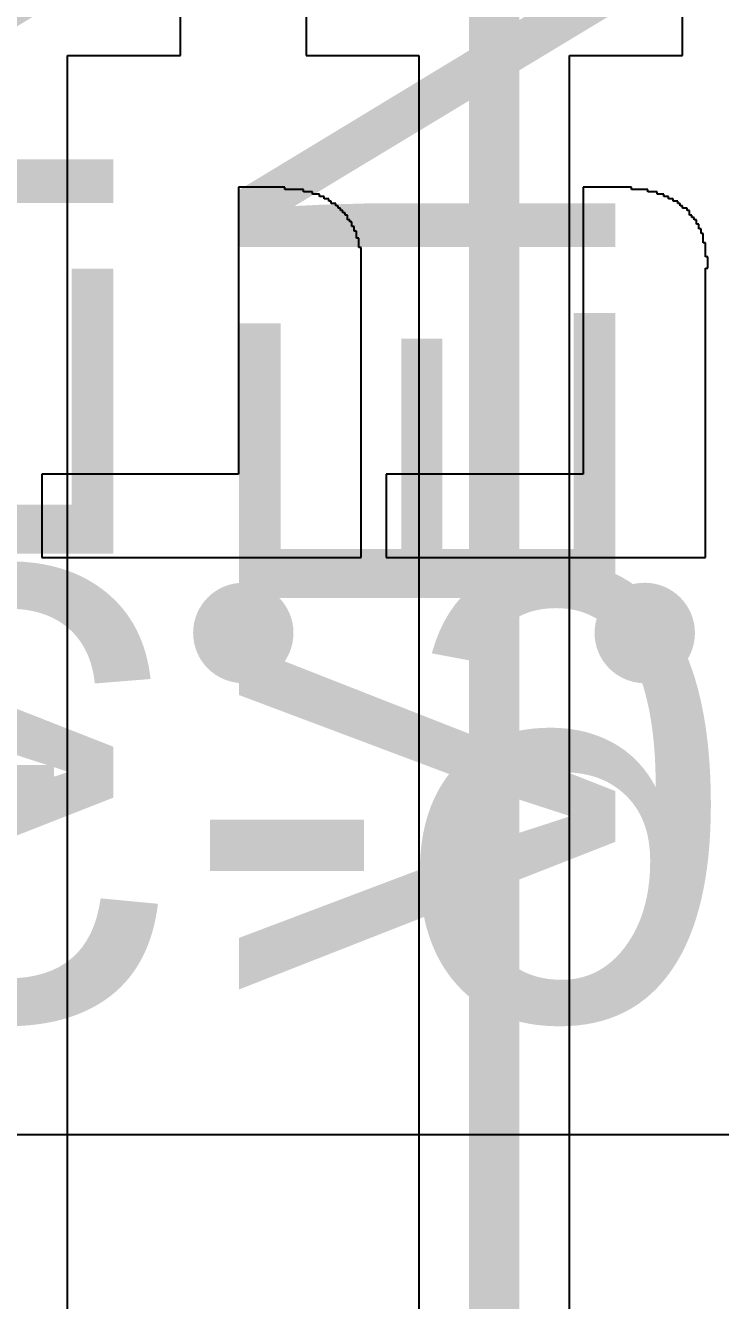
# Model space of a CAD drawing. Header units: millimetres. Extents: x -0.01 to 2.64, y -2.47 to 1.86.
# Drawn here: x 0.6566 to 0.7951, y 1.367 to 1.621 of the extents above; entities that cross this region are included whole.
import ezdxf

# ---------------------------------------------------------------- set-up
doc = ezdxf.new("R2010")
doc.units = ezdxf.units.MM
doc.header["$MEASUREMENT"] = 0
for name, color, linetype in [('BottomLayer', 5, 'Continuous'), ('BottomOverlay', 54, 'Continuous'), ('BottomSolder', 6, 'Continuous'), ('MidLayer1', 16, 'Continuous'), ('MidLayer2', 76, 'Continuous'), ('TopLayer', 1, 'Continuous'), ('TopOverlay', 2, 'Continuous'), ('ViaHoleLayer', 16, 'Continuous')]:
    doc.layers.add(name, color=color, linetype=linetype)
doc.styles.add('Arial', font='', dxfattribs={"height": 0.2})
doc.styles.get('Arial').set_extended_font_data('Arial')

# ---------------------------------------------------------------- blocks, each defined once
blk = doc.blocks.new('GRF_2021_F____B_14')
at = {"layer": 'BottomOverlay'}
for p, q in [((0.4715, 0), (0.40787, 0)), ((0.40787, 0), (0.40787, -0.00046)), ((0.40787, -0.00046), (0.40787, -0.00092)), ((0.40787, -0.00092), (0.40787, -0.00138)), ((0.40787, -0.00138), (0.40787, -0.00184)), ((0.40787, -0.00184), (0.40787, -0.00231)), ((0.40787, -0.00231), (0.40787, -0.00277)), ((0.4715, -0.00046), (0.4715, 0)), ((0.4715, -0.00092), (0.4715, -0.00046)), ((0.4715, -0.00138), (0.4715, -0.00092)), ((0.4715, -0.00184), (0.4715, -0.00138)), ((0.4715, -0.00231), (0.4715, -0.00184)), ((0.4715, -0.00277), (0.4715, -0.00231)), ((0.54013, 0), (0.4765, 0)), ((0.4765, 0), (0.4765, -0.00046)), ((0.4765, -0.00046), (0.4765, -0.00092)), ((0.4765, -0.00092), (0.4765, -0.00138)), ((0.4765, -0.00138), (0.4765, -0.00184)), ((0.4765, -0.00184), (0.4765, -0.00231)), ((0.4765, -0.00231), (0.4765, -0.00277)), ((0.54013, -0.00046), (0.54013, 0)), ((0.54013, -0.00092), (0.54013, -0.00046)), ((0.54013, -0.00138), (0.54013, -0.00092)), ((0.54013, -0.00184), (0.54013, -0.00138)), ((0.54013, -0.00231), (0.54013, -0.00184)), ((0.54013, -0.00277), (0.54013, -0.00231)), ((0.40787, -0.00277), (0.40787, -0.00323)), ((0.40787, -0.00323), (0.40787, -0.00369)), ((0.40787, -0.00369), (0.40787, -0.00415)), ((0.40787, -0.00415), (0.40787, -0.00461)), ((0.40787, -0.00461), (0.40787, -0.00507)), ((0.40787, -0.00507), (0.40787, -0.00553)), ((0.4715, -0.00323), (0.4715, -0.00277)), ((0.4715, -0.00369), (0.4715, -0.00323)), ((0.4715, -0.00415), (0.4715, -0.00369)), ((0.4715, -0.00461), (0.4715, -0.00415)), ((0.4715, -0.00507), (0.4715, -0.00461)), ((0.4715, -0.00553), (0.4715, -0.00507)), ((0.4765, -0.00277), (0.4765, -0.00323)), ((0.4765, -0.00323), (0.4765, -0.00369)), ((0.4765, -0.00369), (0.4765, -0.00415)), ((0.4765, -0.00415), (0.4765, -0.00461)), ((0.4765, -0.00461), (0.4765, -0.00507)), ((0.4765, -0.00507), (0.4765, -0.00553)), ((0.54013, -0.00323), (0.54013, -0.00277)), ((0.54013, -0.00369), (0.54013, -0.00323)), ((0.54013, -0.00415), (0.54013, -0.00369)), ((0.54013, -0.00461), (0.54013, -0.00415)), ((0.54013, -0.00507), (0.54013, -0.00461)), ((0.54013, -0.00553), (0.54013, -0.00507)), ((0.40787, -0.00553), (0.40787, -0.00599)), ((0.40787, -0.00599), (0.40787, -0.00646)), ((0.40787, -0.00646), (0.40787, -0.00692)), ((0.40787, -0.00692), (0.40787, -0.00738)), ((0.40787, -0.00738), (0.40787, -0.00784)), ((0.4715, -0.00599), (0.4715, -0.00553)), ((0.4715, -0.00646), (0.4715, -0.00599)), ((0.4715, -0.00692), (0.4715, -0.00646)), ((0.4715, -0.00738), (0.4715, -0.00692)), ((0.4715, -0.00784), (0.4715, -0.00738)), ((0.4765, -0.00553), (0.4765, -0.00599)), ((0.4765, -0.00599), (0.4765, -0.00646)), ((0.4765, -0.00646), (0.4765, -0.00692)), ((0.4765, -0.00692), (0.4765, -0.00738)), ((0.4765, -0.00738), (0.4765, -0.00784)), ((0.54013, -0.00599), (0.54013, -0.00553)), ((0.54013, -0.00646), (0.54013, -0.00599)), ((0.54013, -0.00692), (0.54013, -0.00646)), ((0.54013, -0.00738), (0.54013, -0.00692)), ((0.54013, -0.00784), (0.54013, -0.00738)), ((0.40787, -0.00784), (0.40787, -0.0083)), ((0.40787, -0.0083), (0.40787, -0.00876)), ((0.40787, -0.00876), (0.40787, -0.00922)), ((0.40787, -0.00922), (0.40787, -0.00968)), ((0.40787, -0.00968), (0.40787, -0.01014)), ((0.40787, -0.01014), (0.40787, -0.01061)), ((0.4715, -0.0083), (0.4715, -0.00784)), ((0.4715, -0.00876), (0.4715, -0.0083)), ((0.4715, -0.00922), (0.4715, -0.00876)), ((0.4715, -0.00968), (0.4715, -0.00922)), ((0.4715, -0.01014), (0.4715, -0.00968)), ((0.4715, -0.01061), (0.4715, -0.01014)), ((0.4765, -0.00784), (0.4765, -0.0083)), ((0.4765, -0.0083), (0.4765, -0.00876)), ((0.4765, -0.00876), (0.4765, -0.00922)), ((0.4765, -0.00922), (0.4765, -0.00968)), ((0.4765, -0.00968), (0.4765, -0.01014)), ((0.4765, -0.01014), (0.4765, -0.01061)), ((0.54013, -0.0083), (0.54013, -0.00784)), ((0.54013, -0.00876), (0.54013, -0.0083)), ((0.54013, -0.00922), (0.54013, -0.00876)), ((0.54013, -0.00968), (0.54013, -0.00922)), ((0.54013, -0.01014), (0.54013, -0.00968)), ((0.54013, -0.01061), (0.54013, -0.01014)), ((0.40787, -0.01061), (0.40787, -0.01107)), ((0.40787, -0.01107), (0.40787, -0.01153)), ((0.40787, -0.01153), (0.40787, -0.01199)), ((0.40787, -0.01199), (0.40787, -0.01245)), ((0.40787, -0.01245), (0.40787, -0.01291)), ((0.4715, -0.01107), (0.4715, -0.01061)), ((0.4715, -0.01153), (0.4715, -0.01107)), ((0.4715, -0.01199), (0.4715, -0.01153)), ((0.4715, -0.01245), (0.4715, -0.01199)), ((0.4715, -0.01291), (0.4715, -0.01245)), ((0.4765, -0.01061), (0.4765, -0.01107)), ((0.4765, -0.01107), (0.4765, -0.01153)), ((0.4765, -0.01153), (0.4765, -0.01199)), ((0.4765, -0.01199), (0.4765, -0.01245)), ((0.4765, -0.01245), (0.4765, -0.01291)), ((0.54013, -0.01107), (0.54013, -0.01061)), ((0.54013, -0.01153), (0.54013, -0.01107)), ((0.54013, -0.01199), (0.54013, -0.01153)), ((0.54013, -0.01245), (0.54013, -0.01199)), ((0.54013, -0.01291), (0.54013, -0.01245)), ((0.40787, -0.01291), (0.40787, -0.01337)), ((0.40787, -0.01337), (0.40787, -0.01383)), ((0.40787, -0.01383), (0.40787, -0.01429)), ((0.40787, -0.01429), (0.40787, -0.01476)), ((0.40787, -0.01476), (0.40787, -0.01522)), ((0.40787, -0.01522), (0.40787, -0.01568)), ((0.4715, -0.01337), (0.4715, -0.01291)), ((0.4715, -0.01383), (0.4715, -0.01337)), ((0.4715, -0.01429), (0.4715, -0.01383)), ((0.4715, -0.01476), (0.4715, -0.01429)), ((0.4715, -0.01522), (0.4715, -0.01476)), ((0.4715, -0.01568), (0.4715, -0.01522)), ((0.4765, -0.01291), (0.4765, -0.01337)), ((0.4765, -0.01337), (0.4765, -0.01383)), ((0.4765, -0.01383), (0.4765, -0.01429)), ((0.4765, -0.01429), (0.4765, -0.01476)), ((0.4765, -0.01476), (0.4765, -0.01522)), ((0.4765, -0.01522), (0.4765, -0.01568)), ((0.54013, -0.01337), (0.54013, -0.01291)), ((0.54013, -0.01383), (0.54013, -0.01337)), ((0.54013, -0.01429), (0.54013, -0.01383)), ((0.54013, -0.01476), (0.54013, -0.01429)), ((0.54013, -0.01522), (0.54013, -0.01476)), ((0.54013, -0.01568), (0.54013, -0.01522)), ((0.40787, -0.01568), (0.40787, -0.01614)), ((0.40787, -0.01614), (0.40787, -0.0166)), ((0.40787, -0.0166), (0.40787, -0.01706)), ((0.40787, -0.01706), (0.40787, -0.01752)), ((0.40787, -0.01752), (0.40787, -0.01798)), ((0.4323, -0.01706), (0.4323, -0.0166)), ((0.4323, -0.0166), (0.4715, -0.0166)), ((0.4323, -0.01752), (0.4323, -0.01706)), ((0.4323, -0.01798), (0.4323, -0.01752)), ((0.4715, -0.01614), (0.4715, -0.01568)), ((0.4715, -0.0166), (0.4715, -0.01614)), ((0.4765, -0.01568), (0.4765, -0.01614)), ((0.4765, -0.01614), (0.4765, -0.0166)), ((0.4765, -0.0166), (0.4765, -0.01706)), ((0.4765, -0.01706), (0.4765, -0.01752)), ((0.4765, -0.01752), (0.4765, -0.01798)), ((0.50093, -0.01706), (0.50093, -0.0166)), ((0.50093, -0.0166), (0.54013, -0.0166)), ((0.50093, -0.01752), (0.50093, -0.01706)), ((0.50093, -0.01798), (0.50093, -0.01752)), ((0.54013, -0.01614), (0.54013, -0.01568)), ((0.54013, -0.0166), (0.54013, -0.01614)), ((0.40787, -0.01798), (0.40787, -0.01844)), ((0.40787, -0.01844), (0.40787, -0.01891)), ((0.40787, -0.01891), (0.40787, -0.01937)), ((0.40787, -0.01937), (0.40787, -0.01983)), ((0.40787, -0.01983), (0.40787, -0.02029)), ((0.40787, -0.02029), (0.40787, -0.02075)), ((0.4323, -0.01844), (0.4323, -0.01798)), ((0.4323, -0.01891), (0.4323, -0.01844)), ((0.4323, -0.01937), (0.4323, -0.01891)), ((0.4323, -0.01983), (0.4323, -0.01937)), ((0.4323, -0.02029), (0.4323, -0.01983)), ((0.4323, -0.02075), (0.4323, -0.02029)), ((0.4765, -0.01798), (0.4765, -0.01844)), ((0.4765, -0.01844), (0.4765, -0.01891)), ((0.4765, -0.01891), (0.4765, -0.01937)), ((0.4765, -0.01937), (0.4765, -0.01983)), ((0.4765, -0.01983), (0.4765, -0.02029)), ((0.4765, -0.02029), (0.4765, -0.02075)), ((0.50093, -0.01844), (0.50093, -0.01798)), ((0.50093, -0.01891), (0.50093, -0.01844)), ((0.50093, -0.01937), (0.50093, -0.01891)), ((0.50093, -0.01983), (0.50093, -0.01937)), ((0.50093, -0.02029), (0.50093, -0.01983)), ((0.50093, -0.02075), (0.50093, -0.02029)), ((0.40787, -0.02075), (0.40787, -0.02121)), ((0.40787, -0.02121), (0.40787, -0.02167)), ((0.40787, -0.02167), (0.40787, -0.02213)), ((0.40787, -0.02213), (0.40787, -0.02259)), ((0.40787, -0.02259), (0.40787, -0.02306)), ((0.4323, -0.02121), (0.4323, -0.02075)), ((0.4323, -0.02167), (0.4323, -0.02121)), ((0.4323, -0.02213), (0.4323, -0.02167)), ((0.4323, -0.02259), (0.4323, -0.02213)), ((0.4323, -0.02306), (0.4323, -0.02259)), ((0.4765, -0.02075), (0.4765, -0.02121)), ((0.4765, -0.02121), (0.4765, -0.02167)), ((0.4765, -0.02167), (0.4765, -0.02213)), ((0.4765, -0.02213), (0.4765, -0.02259)), ((0.4765, -0.02259), (0.4765, -0.02306)), ((0.50093, -0.02121), (0.50093, -0.02075)), ((0.50093, -0.02167), (0.50093, -0.02121)), ((0.50093, -0.02213), (0.50093, -0.02167)), ((0.50093, -0.02259), (0.50093, -0.02213)), ((0.50093, -0.02306), (0.50093, -0.02259)), ((0.40787, -0.02306), (0.40787, -0.02352)), ((0.40787, -0.02352), (0.40787, -0.02398)), ((0.40787, -0.02398), (0.40787, -0.02444)), ((0.40787, -0.02444), (0.40787, -0.0249)), ((0.40787, -0.0249), (0.40787, -0.02536)), ((0.40787, -0.02536), (0.40787, -0.02582)), ((0.4323, -0.02352), (0.4323, -0.02306)), ((0.4323, -0.02398), (0.4323, -0.02352)), ((0.4323, -0.02444), (0.4323, -0.02398)), ((0.4323, -0.0249), (0.4323, -0.02444)), ((0.4323, -0.02536), (0.4323, -0.0249)), ((0.4323, -0.02582), (0.4323, -0.02536)), ((0.4765, -0.02306), (0.4765, -0.02352)), ((0.4765, -0.02352), (0.4765, -0.02398)), ((0.4765, -0.02398), (0.4765, -0.02444)), ((0.4765, -0.02444), (0.4765, -0.0249)), ((0.4765, -0.0249), (0.4765, -0.02536)), ((0.4765, -0.02536), (0.4765, -0.02582)), ((0.50093, -0.02352), (0.50093, -0.02306)), ((0.50093, -0.02398), (0.50093, -0.02352)), ((0.50093, -0.02444), (0.50093, -0.02398)), ((0.50093, -0.0249), (0.50093, -0.02444)), ((0.50093, -0.02536), (0.50093, -0.0249)), ((0.50093, -0.02582), (0.50093, -0.02536)), ((0.40787, -0.02582), (0.40787, -0.02628)), ((0.40787, -0.02628), (0.40787, -0.02674)), ((0.40787, -0.02674), (0.40787, -0.02721)), ((0.40787, -0.02721), (0.40787, -0.02767)), ((0.40787, -0.02767), (0.40787, -0.02813)), ((0.4323, -0.02628), (0.4323, -0.02582)), ((0.4323, -0.02674), (0.4323, -0.02628)), ((0.4323, -0.02721), (0.4323, -0.02674)), ((0.4323, -0.02767), (0.4323, -0.02721)), ((0.4323, -0.02813), (0.4323, -0.02767)), ((0.4765, -0.02582), (0.4765, -0.02628)), ((0.4765, -0.02628), (0.4765, -0.02674)), ((0.4765, -0.02674), (0.4765, -0.02721)), ((0.4765, -0.02721), (0.4765, -0.02767)), ((0.4765, -0.02767), (0.4765, -0.02813)), ((0.50093, -0.02628), (0.50093, -0.02582)), ((0.50093, -0.02674), (0.50093, -0.02628)), ((0.50093, -0.02721), (0.50093, -0.02674)), ((0.50093, -0.02767), (0.50093, -0.02721)), ((0.50093, -0.02813), (0.50093, -0.02767)), ((0.40787, -0.02813), (0.40787, -0.02859)), ((0.40787, -0.02859), (0.40787, -0.02905)), ((0.40787, -0.02905), (0.40787, -0.02951)), ((0.40787, -0.02951), (0.40787, -0.02997)), ((0.40787, -0.02997), (0.40787, -0.03043)), ((0.40787, -0.03043), (0.40787, -0.03089)), ((0.4323, -0.02859), (0.4323, -0.02813)), ((0.4323, -0.02905), (0.4323, -0.02859)), ((0.4323, -0.02951), (0.4323, -0.02905)), ((0.4323, -0.02997), (0.4323, -0.02951)), ((0.4323, -0.03043), (0.4323, -0.02997)), ((0.4323, -0.03089), (0.4323, -0.03043)), ((0.4765, -0.02813), (0.4765, -0.02859)), ((0.4765, -0.02859), (0.4765, -0.02905)), ((0.4765, -0.02905), (0.4765, -0.02951)), ((0.4765, -0.02951), (0.4765, -0.02997)), ((0.4765, -0.02997), (0.4765, -0.03043)), ((0.4765, -0.03043), (0.4765, -0.03089)), ((0.50093, -0.02859), (0.50093, -0.02813)), ((0.50093, -0.02905), (0.50093, -0.02859)), ((0.50093, -0.02951), (0.50093, -0.02905)), ((0.50093, -0.02997), (0.50093, -0.02951)), ((0.50093, -0.03043), (0.50093, -0.02997)), ((0.50093, -0.03089), (0.50093, -0.03043)), ((0.40787, -0.03089), (0.40787, -0.03135)), ((0.40787, -0.03135), (0.40787, -0.03182)), ((0.40787, -0.03182), (0.40787, -0.03228)), ((0.40787, -0.03228), (0.40787, -0.03274)), ((0.40787, -0.03274), (0.40787, -0.0332)), ((0.4323, -0.03135), (0.4323, -0.03089)), ((0.4323, -0.03182), (0.4323, -0.03135)), ((0.4323, -0.03228), (0.4323, -0.03182)), ((0.4323, -0.03274), (0.4323, -0.03228)), ((0.4323, -0.0332), (0.4323, -0.03274)), ((0.4765, -0.03089), (0.4765, -0.03135)), ((0.4765, -0.03135), (0.4765, -0.03182)), ((0.4765, -0.03182), (0.4765, -0.03228)), ((0.4765, -0.03228), (0.4765, -0.03274)), ((0.4765, -0.03274), (0.4765, -0.0332)), ((0.50093, -0.03136), (0.50093, -0.03089)), ((0.50093, -0.03182), (0.50093, -0.03136)), ((0.50093, -0.03228), (0.50093, -0.03182)), ((0.50093, -0.03274), (0.50093, -0.03228)), ((0.50093, -0.0332), (0.50093, -0.03274)), ((0.40787, -0.0332), (0.40787, -0.03366)), ((0.40787, -0.03366), (0.40787, -0.03412)), ((0.40787, -0.03412), (0.40787, -0.03458)), ((0.40787, -0.03458), (0.40787, -0.03504)), ((0.40787, -0.03504), (0.40787, -0.0355)), ((0.40787, -0.0355), (0.40787, -0.03597)), ((0.4323, -0.03366), (0.4323, -0.0332)), ((0.4323, -0.03412), (0.4323, -0.03366)), ((0.4323, -0.03458), (0.4323, -0.03412)), ((0.4323, -0.03504), (0.4323, -0.03458)), ((0.4323, -0.0355), (0.4323, -0.03504)), ((0.4323, -0.03597), (0.4323, -0.0355)), ((0.4765, -0.0332), (0.4765, -0.03366)), ((0.4765, -0.03366), (0.4765, -0.03412)), ((0.4765, -0.03412), (0.4765, -0.03458)), ((0.4765, -0.03458), (0.4765, -0.03504)), ((0.4765, -0.03504), (0.4765, -0.0355)), ((0.4765, -0.0355), (0.4765, -0.03597)), ((0.50093, -0.03366), (0.50093, -0.0332)), ((0.50093, -0.03412), (0.50093, -0.03366)), ((0.50093, -0.03458), (0.50093, -0.03412)), ((0.50093, -0.03504), (0.50093, -0.03458)), ((0.50093, -0.0355), (0.50093, -0.03504)), ((0.50093, -0.03597), (0.50093, -0.0355)), ((0.40787, -0.03597), (0.40787, -0.03643)), ((0.40787, -0.03643), (0.40787, -0.03689)), ((0.40787, -0.03689), (0.40787, -0.03735)), ((0.40787, -0.03735), (0.40787, -0.03781)), ((0.40787, -0.03781), (0.40787, -0.03827)), ((0.4323, -0.03643), (0.4323, -0.03597)), ((0.4323, -0.03689), (0.4323, -0.03643)), ((0.4323, -0.03735), (0.4323, -0.03689)), ((0.4323, -0.03781), (0.4323, -0.03735)), ((0.4323, -0.03827), (0.4323, -0.03781)), ((0.4765, -0.03597), (0.4765, -0.03643)), ((0.4765, -0.03643), (0.4765, -0.03689)), ((0.4765, -0.03689), (0.4765, -0.03735)), ((0.4765, -0.03735), (0.4765, -0.03781)), ((0.4765, -0.03781), (0.4765, -0.03827)), ((0.50093, -0.03643), (0.50093, -0.03597)), ((0.50093, -0.03689), (0.50093, -0.03643)), ((0.50093, -0.03735), (0.50093, -0.03689)), ((0.50093, -0.03781), (0.50093, -0.03735)), ((0.50093, -0.03827), (0.50093, -0.03781)), ((0.40787, -0.03827), (0.40787, -0.03873)), ((0.40787, -0.03873), (0.40787, -0.03919)), ((0.40787, -0.03919), (0.40787, -0.03965)), ((0.40787, -0.03965), (0.40787, -0.04012)), ((0.40787, -0.04012), (0.40787, -0.04058)), ((0.40787, -0.04058), (0.40787, -0.04104)), ((0.4323, -0.03873), (0.4323, -0.03827)), ((0.4323, -0.03919), (0.4323, -0.03873)), ((0.4323, -0.03965), (0.4323, -0.03919)), ((0.4323, -0.04012), (0.4323, -0.03965)), ((0.4323, -0.04058), (0.4323, -0.04012)), ((0.4323, -0.04104), (0.4323, -0.04058)), ((0.4765, -0.03827), (0.4765, -0.03873)), ((0.4765, -0.03873), (0.4765, -0.03919)), ((0.4765, -0.03919), (0.4765, -0.03965)), ((0.4765, -0.03965), (0.4765, -0.04012)), ((0.4765, -0.04012), (0.4765, -0.04058)), ((0.4765, -0.04058), (0.4765, -0.04104)), ((0.50093, -0.03873), (0.50093, -0.03827)), ((0.50093, -0.03919), (0.50093, -0.03873)), ((0.50093, -0.03965), (0.50093, -0.03919)), ((0.50093, -0.04012), (0.50093, -0.03965)), ((0.50093, -0.04058), (0.50093, -0.04012)), ((0.50093, -0.04104), (0.50093, -0.04058)), ((0.40787, -0.04104), (0.40787, -0.0415)), ((0.40787, -0.0415), (0.40787, -0.04196)), ((0.40787, -0.04196), (0.40787, -0.04242)), ((0.40787, -0.04242), (0.40787, -0.04288)), ((0.40787, -0.04288), (0.40787, -0.04334)), ((0.4323, -0.0415), (0.4323, -0.04104)), ((0.4323, -0.04196), (0.4323, -0.0415)), ((0.4323, -0.04242), (0.4323, -0.04196)), ((0.4323, -0.04288), (0.4323, -0.04242)), ((0.4323, -0.04334), (0.4323, -0.04288)), ((0.4765, -0.04104), (0.4765, -0.0415)), ((0.4765, -0.0415), (0.4765, -0.04196)), ((0.4765, -0.04196), (0.4765, -0.04242)), ((0.4765, -0.04242), (0.4765, -0.04288)), ((0.4765, -0.04288), (0.4765, -0.04334)), ((0.50093, -0.0415), (0.50093, -0.04104)), ((0.50093, -0.04196), (0.50093, -0.0415)), ((0.50093, -0.04242), (0.50093, -0.04196)), ((0.50093, -0.04288), (0.50093, -0.04242)), ((0.50093, -0.04334), (0.50093, -0.04288)), ((0.40787, -0.04334), (0.40787, -0.0438)), ((0.40787, -0.0438), (0.40787, -0.04427)), ((0.40787, -0.04427), (0.40787, -0.04473)), ((0.40787, -0.04473), (0.40787, -0.04519)), ((0.40787, -0.04519), (0.40787, -0.04565)), ((0.40787, -0.04565), (0.40787, -0.04611)), ((0.4323, -0.0438), (0.4323, -0.04334)), ((0.4323, -0.04427), (0.4323, -0.0438)), ((0.4323, -0.04473), (0.4323, -0.04427)), ((0.4323, -0.04519), (0.4323, -0.04473)), ((0.4323, -0.04565), (0.4323, -0.04519)), ((0.4323, -0.04611), (0.4323, -0.04565)), ((0.4765, -0.04334), (0.4765, -0.0438)), ((0.4765, -0.0438), (0.4765, -0.04427)), ((0.4765, -0.04427), (0.4765, -0.04473)), ((0.4765, -0.04473), (0.4765, -0.04519)), ((0.4765, -0.04519), (0.4765, -0.04565)), ((0.4765, -0.04565), (0.4765, -0.04611)), ((0.50093, -0.0438), (0.50093, -0.04334)), ((0.50093, -0.04427), (0.50093, -0.0438)), ((0.50093, -0.04473), (0.50093, -0.04427)), ((0.50093, -0.04519), (0.50093, -0.04473)), ((0.50093, -0.04565), (0.50093, -0.04519)), ((0.50093, -0.04611), (0.50093, -0.04565)), ((0.40787, -0.04611), (0.40787, -0.04657)), ((0.40787, -0.04657), (0.40787, -0.04703)), ((0.40787, -0.04703), (0.40787, -0.04749)), ((0.40787, -0.04749), (0.40787, -0.04795)), ((0.40787, -0.04795), (0.40787, -0.04842)), ((0.4323, -0.04657), (0.4323, -0.04611)), ((0.4323, -0.04703), (0.4323, -0.04657)), ((0.4323, -0.04749), (0.4323, -0.04703)), ((0.4323, -0.04795), (0.4323, -0.04749)), ((0.4323, -0.04842), (0.4323, -0.04795)), ((0.4765, -0.04611), (0.4765, -0.04657)), ((0.4765, -0.04657), (0.4765, -0.04703)), ((0.4765, -0.04703), (0.4765, -0.04749)), ((0.4765, -0.04749), (0.4765, -0.04795)), ((0.4765, -0.04795), (0.4765, -0.04842)), ((0.50093, -0.04657), (0.50093, -0.04611)), ((0.50093, -0.04703), (0.50093, -0.04657)), ((0.50093, -0.04749), (0.50093, -0.04703)), ((0.50093, -0.04795), (0.50093, -0.04749)), ((0.50093, -0.04842), (0.50093, -0.04795)), ((0.40787, -0.04842), (0.40787, -0.04888)), ((0.40787, -0.04888), (0.40787, -0.04934)), ((0.40787, -0.04934), (0.40787, -0.0498)), ((0.40787, -0.0498), (0.40787, -0.05026)), ((0.40787, -0.05026), (0.40787, -0.05072)), ((0.40787, -0.05072), (0.40787, -0.05118)), ((0.4323, -0.04888), (0.4323, -0.04842)), ((0.4323, -0.04934), (0.4323, -0.04888)), ((0.4323, -0.0498), (0.4323, -0.04934)), ((0.4323, -0.05026), (0.4323, -0.0498)), ((0.4323, -0.05072), (0.4323, -0.05026)), ((0.4323, -0.05118), (0.4323, -0.05072)), ((0.4765, -0.04842), (0.4765, -0.04888)), ((0.4765, -0.04888), (0.4765, -0.04934)), ((0.4765, -0.04934), (0.4765, -0.0498)), ((0.4765, -0.0498), (0.4765, -0.05026)), ((0.4765, -0.05026), (0.4765, -0.05072)), ((0.4765, -0.05072), (0.4765, -0.05118)), ((0.50093, -0.04888), (0.50093, -0.04842)), ((0.50093, -0.04934), (0.50093, -0.04888)), ((0.50093, -0.0498), (0.50093, -0.04934)), ((0.50093, -0.05026), (0.50093, -0.0498)), ((0.50093, -0.05072), (0.50093, -0.05026)), ((0.50093, -0.05118), (0.50093, -0.05072)), ((0.40787, -0.05118), (0.40787, -0.05164)), ((0.40787, -0.05164), (0.40787, -0.0521)), ((0.40787, -0.0521), (0.40787, -0.05257)), ((0.40787, -0.05257), (0.40787, -0.05303)), ((0.40787, -0.05303), (0.40787, -0.05349)), ((0.4323, -0.05164), (0.4323, -0.05118)), ((0.4323, -0.0521), (0.4323, -0.05164)), ((0.4323, -0.05257), (0.4323, -0.0521)), ((0.4323, -0.05303), (0.4323, -0.05257)), ((0.4323, -0.05349), (0.4323, -0.05303)), ((0.4765, -0.05118), (0.4765, -0.05164)), ((0.4765, -0.05164), (0.4765, -0.0521)), ((0.4765, -0.0521), (0.4765, -0.05257)), ((0.4765, -0.05257), (0.4765, -0.05303)), ((0.4765, -0.05303), (0.4765, -0.05349)), ((0.50093, -0.05164), (0.50093, -0.05118)), ((0.50093, -0.0521), (0.50093, -0.05164)), ((0.50093, -0.05257), (0.50093, -0.0521)), ((0.50093, -0.05303), (0.50093, -0.05257)), ((0.50093, -0.05349), (0.50093, -0.05303)), ((0.40787, -0.05349), (0.40787, -0.05395)), ((0.40787, -0.05395), (0.40787, -0.05441)), ((0.40787, -0.05441), (0.40787, -0.05487)), ((0.40787, -0.05487), (0.40787, -0.05533)), ((0.40787, -0.05533), (0.40787, -0.05579)), ((0.40787, -0.05579), (0.40787, -0.05625)), ((0.4323, -0.05395), (0.4323, -0.05349)), ((0.4323, -0.05441), (0.4323, -0.05395)), ((0.4323, -0.05487), (0.4323, -0.05441)), ((0.4323, -0.05533), (0.4323, -0.05487)), ((0.4323, -0.05579), (0.4323, -0.05533)), ((0.4323, -0.05625), (0.4323, -0.05579)), ((0.4765, -0.05349), (0.4765, -0.05395)), ((0.4765, -0.05395), (0.4765, -0.05441)), ((0.4765, -0.05441), (0.4765, -0.05487)), ((0.4765, -0.05487), (0.4765, -0.05533)), ((0.4765, -0.05533), (0.4765, -0.05579)), ((0.4765, -0.05579), (0.4765, -0.05625)), ((0.50093, -0.05395), (0.50093, -0.05349)), ((0.50093, -0.05441), (0.50093, -0.05395)), ((0.50093, -0.05487), (0.50093, -0.05441)), ((0.50093, -0.05533), (0.50093, -0.05487)), ((0.50093, -0.05579), (0.50093, -0.05533)), ((0.50093, -0.05625), (0.50093, -0.05579)), ((0.40787, -0.05764), (0.4074, -0.05764)), ((0.4074, -0.05764), (0.4074, -0.0581)), ((0.4074, -0.0581), (0.4074, -0.05856)), ((0.40787, -0.05625), (0.40787, -0.05672)), ((0.40787, -0.05672), (0.40787, -0.05718)), ((0.40787, -0.05718), (0.40787, -0.05764)), ((0.4323, -0.05672), (0.4323, -0.05625)), ((0.4323, -0.05718), (0.4323, -0.05672)), ((0.4323, -0.05764), (0.4323, -0.05718)), ((0.4323, -0.0581), (0.4323, -0.05764)), ((0.4323, -0.05856), (0.4323, -0.0581)), ((0.4765, -0.05625), (0.4765, -0.05672)), ((0.4765, -0.05672), (0.4765, -0.05718)), ((0.4765, -0.05718), (0.4765, -0.05764)), ((0.4765, -0.05764), (0.4765, -0.0581)), ((0.4765, -0.0581), (0.4765, -0.05856)), ((0.50093, -0.05672), (0.50093, -0.05625)), ((0.50093, -0.05718), (0.50093, -0.05672)), ((0.50093, -0.05764), (0.50093, -0.05718)), ((0.50093, -0.0581), (0.50093, -0.05764)), ((0.50093, -0.05856), (0.50093, -0.0581)), ((0.4074, -0.05856), (0.4074, -0.05902)), ((0.4074, -0.05902), (0.4074, -0.05948)), ((0.4074, -0.05948), (0.4074, -0.05994)), ((0.4074, -0.05994), (0.40787, -0.05994)), ((0.40787, -0.05994), (0.40787, -0.0604)), ((0.40787, -0.0604), (0.40787, -0.06087)), ((0.40787, -0.06087), (0.40787, -0.06133)), ((0.4323, -0.05902), (0.4323, -0.05856)), ((0.4323, -0.05948), (0.4323, -0.05902)), ((0.4323, -0.05994), (0.4323, -0.05948)), ((0.4323, -0.0604), (0.4323, -0.05994)), ((0.4323, -0.06087), (0.4323, -0.0604)), ((0.4323, -0.06133), (0.4323, -0.06087)), ((0.4765, -0.05856), (0.4765, -0.05902)), ((0.4765, -0.05902), (0.4765, -0.05948)), ((0.4765, -0.05948), (0.4765, -0.05994)), ((0.4765, -0.05994), (0.4765, -0.0604)), ((0.4765, -0.0604), (0.4765, -0.06087)), ((0.4765, -0.06087), (0.4765, -0.06133)), ((0.50093, -0.05902), (0.50093, -0.05856)), ((0.50093, -0.05948), (0.50093, -0.05902)), ((0.50093, -0.05994), (0.50093, -0.05948)), ((0.50093, -0.0604), (0.50093, -0.05994)), ((0.50093, -0.06087), (0.50093, -0.0604)), ((0.50093, -0.06133), (0.50093, -0.06087)), ((0.40787, -0.06133), (0.40787, -0.06179)), ((0.40787, -0.06179), (0.40787, -0.06225)), ((0.40787, -0.06225), (0.40787, -0.06271)), ((0.40787, -0.06271), (0.40833, -0.06271)), ((0.40833, -0.06271), (0.40833, -0.06317)), ((0.40833, -0.06317), (0.40833, -0.06363)), ((0.4323, -0.06179), (0.4323, -0.06133)), ((0.4323, -0.06225), (0.4323, -0.06179)), ((0.4323, -0.06271), (0.4323, -0.06225)), ((0.4323, -0.06317), (0.4323, -0.06271)), ((0.4323, -0.06363), (0.4323, -0.06317)), ((0.4765, -0.06133), (0.4765, -0.06179)), ((0.4765, -0.06179), (0.47696, -0.06179)), ((0.47696, -0.06179), (0.47696, -0.06225)), ((0.47696, -0.06225), (0.47696, -0.06271)), ((0.47696, -0.06271), (0.47696, -0.06317)), ((0.47696, -0.06317), (0.47696, -0.06363)), ((0.50093, -0.06179), (0.50093, -0.06133)), ((0.50093, -0.06225), (0.50093, -0.06179)), ((0.50093, -0.06271), (0.50093, -0.06225)), ((0.50093, -0.06317), (0.50093, -0.06271)), ((0.50093, -0.06363), (0.50093, -0.06317)), ((0.40833, -0.06363), (0.40833, -0.06409)), ((0.40833, -0.06409), (0.40833, -0.06455)), ((0.40833, -0.06455), (0.40879, -0.06455)), ((0.40879, -0.06455), (0.40879, -0.06501)), ((0.40879, -0.06501), (0.40879, -0.06548)), ((0.40879, -0.06548), (0.40925, -0.06548)), ((0.40925, -0.06548), (0.40925, -0.06594)), ((0.40925, -0.06594), (0.40925, -0.0664)), ((0.4323, -0.06409), (0.4323, -0.06363)), ((0.4323, -0.06455), (0.4323, -0.06409)), ((0.4323, -0.06501), (0.4323, -0.06455)), ((0.4323, -0.06548), (0.4323, -0.06501)), ((0.4323, -0.06594), (0.4323, -0.06548)), ((0.4323, -0.0664), (0.4323, -0.06594)), ((0.47696, -0.06363), (0.47742, -0.06363)), ((0.47742, -0.06363), (0.47742, -0.06409)), ((0.47742, -0.06409), (0.47742, -0.06455)), ((0.47742, -0.06455), (0.47742, -0.06501)), ((0.47742, -0.06501), (0.47788, -0.06501)), ((0.47788, -0.06501), (0.47788, -0.06548)), ((0.47788, -0.06548), (0.47788, -0.06594)), ((0.47788, -0.06594), (0.47834, -0.06594)), ((0.47834, -0.06594), (0.47834, -0.0664)), ((0.50093, -0.06409), (0.50093, -0.06363)), ((0.50093, -0.06455), (0.50093, -0.06409)), ((0.50093, -0.06501), (0.50093, -0.06455)), ((0.50093, -0.06548), (0.50093, -0.06501)), ((0.50093, -0.06594), (0.50093, -0.06548)), ((0.50093, -0.0664), (0.50093, -0.06594)), ((0.40925, -0.0664), (0.40971, -0.0664)), ((0.40971, -0.0664), (0.40971, -0.06686)), ((0.40971, -0.06686), (0.40971, -0.06732)), ((0.40971, -0.06732), (0.41017, -0.06732)), ((0.41017, -0.06732), (0.41017, -0.06778)), ((0.41017, -0.06778), (0.41063, -0.06778)), ((0.41063, -0.06778), (0.41063, -0.06824)), ((0.41063, -0.06824), (0.41109, -0.06824)), ((0.41109, -0.06824), (0.41109, -0.0687)), ((0.4323, -0.06686), (0.4323, -0.0664)), ((0.4323, -0.06732), (0.4323, -0.06686)), ((0.4323, -0.06778), (0.4323, -0.06732)), ((0.4323, -0.06824), (0.4323, -0.06778)), ((0.4323, -0.0687), (0.4323, -0.06824)), ((0.47834, -0.0664), (0.47834, -0.06686)), ((0.47834, -0.06686), (0.4788, -0.06686)), ((0.4788, -0.06686), (0.4788, -0.06732)), ((0.4788, -0.06732), (0.47926, -0.06732)), ((0.47926, -0.06732), (0.47926, -0.06778)), ((0.47926, -0.06778), (0.47926, -0.06824)), ((0.47926, -0.06824), (0.47972, -0.06824)), ((0.47972, -0.06824), (0.47972, -0.0687)), ((0.50093, -0.06686), (0.50093, -0.0664)), ((0.50093, -0.06732), (0.50093, -0.06686)), ((0.50093, -0.06778), (0.50093, -0.06732)), ((0.50093, -0.06824), (0.50093, -0.06778)), ((0.50093, -0.0687), (0.50093, -0.06824)), ((0.41109, -0.0687), (0.41109, -0.06916)), ((0.41109, -0.06916), (0.41155, -0.06916)), ((0.41155, -0.06916), (0.41155, -0.06963)), ((0.41155, -0.06963), (0.41248, -0.06963)), ((0.41248, -0.06963), (0.41248, -0.07009)), ((0.41248, -0.07009), (0.41294, -0.07009)), ((0.41294, -0.07009), (0.41294, -0.07055)), ((0.41294, -0.07055), (0.4134, -0.07055)), ((0.4134, -0.07055), (0.4134, -0.07101)), ((0.4134, -0.07101), (0.41432, -0.07101)), ((0.41432, -0.07101), (0.41432, -0.07147)), ((0.4323, -0.06916), (0.4323, -0.0687)), ((0.4323, -0.06963), (0.4323, -0.06916)), ((0.4323, -0.07009), (0.4323, -0.06963)), ((0.4323, -0.07055), (0.4323, -0.07009)), ((0.4323, -0.07101), (0.4323, -0.07055)), ((0.4323, -0.07147), (0.4323, -0.07101)), ((0.47972, -0.0687), (0.48018, -0.0687)), ((0.48018, -0.0687), (0.48018, -0.06916)), ((0.48018, -0.06916), (0.48065, -0.06916)), ((0.48065, -0.06916), (0.48065, -0.06963)), ((0.48065, -0.06963), (0.48111, -0.06963)), ((0.48111, -0.06963), (0.48111, -0.07009)), ((0.48111, -0.07009), (0.48157, -0.07009)), ((0.48157, -0.07009), (0.48157, -0.07055)), ((0.48157, -0.07055), (0.48249, -0.07055)), ((0.48249, -0.07055), (0.48249, -0.07101)), ((0.48249, -0.07101), (0.48295, -0.07101)), ((0.48295, -0.07101), (0.48295, -0.07147)), ((0.50093, -0.06916), (0.50093, -0.0687)), ((0.50093, -0.06963), (0.50093, -0.06916)), ((0.50093, -0.07009), (0.50093, -0.06963)), ((0.50093, -0.07055), (0.50093, -0.07009)), ((0.50093, -0.07101), (0.50093, -0.07055)), ((0.50093, -0.07147), (0.50093, -0.07101)), ((0.41432, -0.07147), (0.41524, -0.07147)), ((0.41524, -0.07147), (0.41524, -0.07193)), ((0.41524, -0.07193), (0.41617, -0.07193)), ((0.41617, -0.07193), (0.41617, -0.07239)), ((0.41617, -0.07239), (0.41755, -0.07239)), ((0.41755, -0.07239), (0.41755, -0.07285)), ((0.41755, -0.07285), (0.41939, -0.07285)), ((0.41939, -0.07285), (0.41939, -0.07331)), ((0.41939, -0.07331), (0.42262, -0.07331)), ((0.42262, -0.07331), (0.42262, -0.07378)), ((0.4323, -0.07193), (0.4323, -0.07147)), ((0.4323, -0.07239), (0.4323, -0.07193)), ((0.4323, -0.07285), (0.4323, -0.07239)), ((0.4323, -0.07331), (0.4323, -0.07285)), ((0.4323, -0.07378), (0.4323, -0.07331)), ((0.48295, -0.07147), (0.48387, -0.07147)), ((0.48387, -0.07147), (0.48387, -0.07193)), ((0.48387, -0.07193), (0.4848, -0.07193)), ((0.4848, -0.07193), (0.4848, -0.07239)), ((0.4848, -0.07239), (0.48618, -0.07239)), ((0.48618, -0.07239), (0.48618, -0.07285)), ((0.48618, -0.07285), (0.48802, -0.07285)), ((0.48802, -0.07285), (0.48802, -0.07331)), ((0.48802, -0.07331), (0.49171, -0.07331)), ((0.49171, -0.07331), (0.49171, -0.07378)), ((0.50093, -0.07193), (0.50093, -0.07147)), ((0.50093, -0.07239), (0.50093, -0.07193)), ((0.50093, -0.07285), (0.50093, -0.07239)), ((0.50093, -0.07331), (0.50093, -0.07285)), ((0.50093, -0.07378), (0.50093, -0.07331)), ((0.42262, -0.07378), (0.4323, -0.07378)), ((0.49171, -0.07378), (0.50093, -0.07378))]:
    blk.add_line(p, q, dxfattribs=at)

msp = doc.modelspace()

# ---------------------------------------------------------------- hatches: boundary and pattern name
at = {"layer": 'BottomLayer'}
h = msp.add_hatch(color=5, dxfattribs=at)
edge = h.paths.add_edge_path()
edge.add_arc((0.7, 1.5), 0.01, 0, 360)
h = msp.add_hatch(color=5, dxfattribs=at)
edge = h.paths.add_edge_path()
edge.add_arc((0.78, 1.5), 0.01, 0, 360)
at = {"layer": 'MidLayer1'}
h = msp.add_hatch(color=16, dxfattribs=at)
edge = h.paths.add_edge_path()
edge.add_arc((0.7, 1.5), 0.01, 0, 360)
h = msp.add_hatch(color=16, dxfattribs=at)
edge = h.paths.add_edge_path()
edge.add_arc((0.78, 1.5), 0.01, 0, 360)
at = {"layer": 'MidLayer2'}
h = msp.add_hatch(color=76, dxfattribs=at)
edge = h.paths.add_edge_path()
edge.add_arc((0.7, 1.5), 0.01, 0, 360)
h = msp.add_hatch(color=76, dxfattribs=at)
edge = h.paths.add_edge_path()
edge.add_arc((0.78, 1.5), 0.01, 0, 360)
at = {"layer": 'TopLayer'}
h = msp.add_hatch(color=1, dxfattribs=at)
edge = h.paths.add_edge_path()
edge.add_arc((0.7, 1.5), 0.01, 0, 360)
h = msp.add_hatch(color=1, dxfattribs=at)
edge = h.paths.add_edge_path()
edge.add_arc((0.78, 1.5), 0.01, 0, 360)
at = {"layer": 'ViaHoleLayer'}
h = msp.add_hatch(color=16, dxfattribs=at)
edge = h.paths.add_edge_path()
edge.add_arc((0.7, 1.5), 0.005, 0, 360)
h = msp.add_hatch(color=16, dxfattribs=at)
edge = h.paths.add_edge_path()
edge.add_arc((0.78, 1.5), 0.005, 0, 360)

# ---------------------------------------------------------------- linework, layer by layer
at = {"layer": 'BottomSolder'}
msp.add_line((1.7, 1.4), (0, 1.4), dxfattribs=at)
at = {"layer": 'TopLayer'}
for p, q in [((0.6875, 1.615), (0.6875, 1.84459)), ((0.7125, 1.84459), (0.7125, 1.615)), ((0.7875, 1.615), (0.7875, 1.84459)), ((0.665, 0.918), (0.665, 1.615)), ((0.665, 1.615), (0.6875, 1.615)), ((0.7125, 1.615), (0.735, 1.615)), ((0.735, 1.615), (0.735, 0.918)), ((0.765, 0.918), (0.765, 1.615)), ((0.765, 1.615), (0.7875, 1.615))]:
    msp.add_line(p, q, dxfattribs=at)
at = {"layer": 'TopLayer', "const_width": 0.01}
msp.add_lwpolyline([(0.75, 0.898), (0.75, 1.735)], dxfattribs=at)

# ---------------------------------------------------------------- block references
at = {"rotation": 180}
msp.add_blockref('GRF_2021_F____B_14', (1.2, 1.515), dxfattribs=at)

# ---------------------------------------------------------------- texts
at = {"layer": 'BottomOverlay', "style": 'Arial', "text_generation_flag": 2}
msp.add_text('QFN16-30-46-A', height=0.09, dxfattribs=at).set_placement((1.13484, 1.42293))
at = {"layer": 'TopOverlay', "style": 'Arial'}
for s, p in [('VEN1', (0.67412, 1.43733)), ('VEN2', (0.77412, 1.42851))]:
    msp.add_text(s, height=0.075, rotation=90, dxfattribs=at).set_placement(p)

doc.saveas('drawing.dxf')
